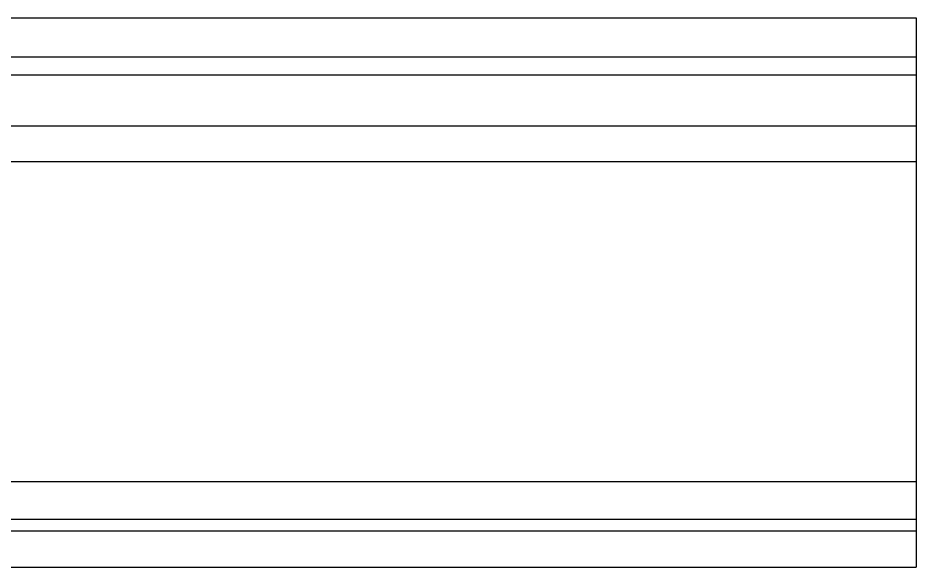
# Model space of a CAD drawing. Header units: millimetres. Extents: x 119.1 to 211.3, y 226 to 289.5.
# Drawn here: x 147.34 to 159.49, y 268.83 to 276.27 of the extents above; entities that cross this region are included whole.
import ezdxf

# ---------------------------------------------------------------- set-up
doc = ezdxf.new("R2010")
doc.units = ezdxf.units.MM

msp = doc.modelspace()

# ---------------------------------------------------------------- linework, layer by layer
at = {"color": 0}
for p, q in [((128.626, 276.268), (159.495, 276.268)), ((128.626, 275.743), (159.495, 275.743)), ((128.626, 275.5), (159.495, 275.5)), ((128.626, 274.806), (159.495, 274.806)), ((128.626, 274.325), (159.495, 274.325)), ((128.626, 269.993), (159.495, 269.993)), ((128.626, 269.48), (159.495, 269.48)), ((128.626, 269.324), (159.495, 269.324)), ((128.626, 268.833), (159.495, 268.833))]:
    msp.add_line(p, q, dxfattribs=at)
msp.add_lwpolyline([(159.495, 276.268), (159.495, 268.833)], dxfattribs=at)

doc.saveas('drawing.dxf')
